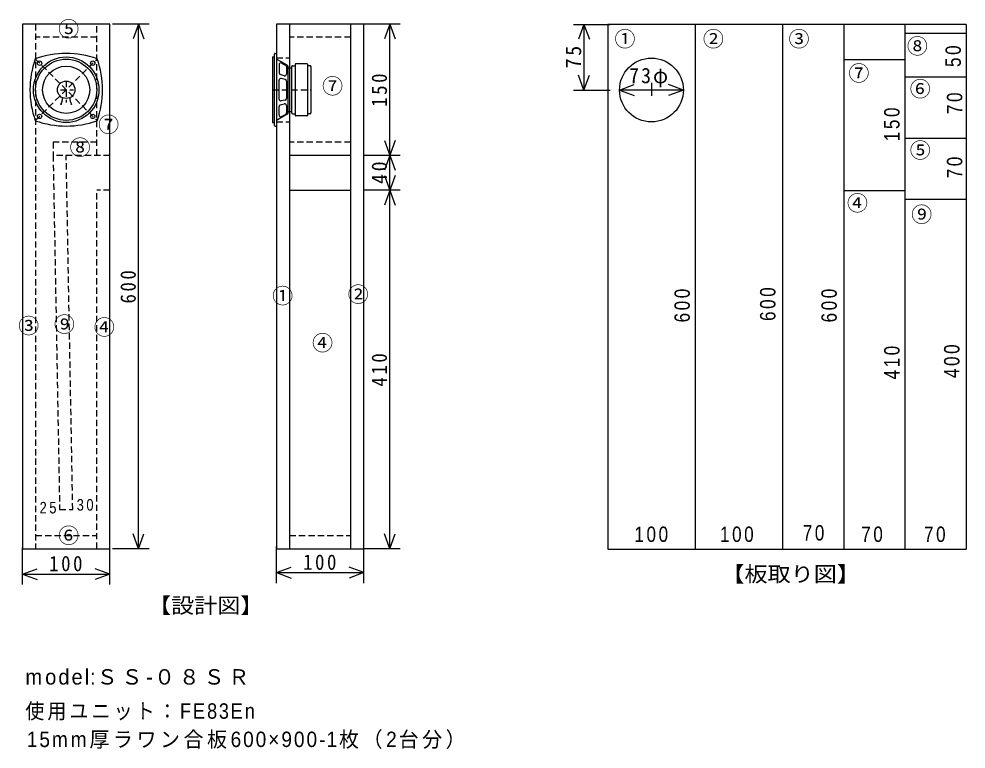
# Model space of a CAD drawing. Units: millimetres, scale not verified. Extents: x -884 to 200, y -330 to 505.
import ezdxf
from ezdxf.enums import TextEntityAlignment as Align

# ---------------------------------------------------------------- set-up
doc = ezdxf.new("R2010")
doc.units = ezdxf.units.MM
doc.header["$LTSCALE"] = 6
doc.linetypes.add('DASHED1', pattern=[1.8, 1.2, -0.6])
doc.layers.add('0-0', color=7, linetype='Continuous')
doc.styles.add('ＭＳ ゴシック', font='')
doc.styles.add('ＭＳ Ｐゴシック', font='')
doc.styles.get('ＭＳ ゴシック').set_extended_font_data('MS Gothic')
doc.styles.get('ＭＳ Ｐゴシック').set_extended_font_data('MS PGothic')

msp = doc.modelspace()

# ---------------------------------------------------------------- linework, layer by layer
at = {"layer": '0-0', "linetype": 'DASHED1'}
for p, q in [((-864.715, 499.43), (-864.715, -100.57)), ((-794.715, 349.43), (-794.715, 499.43)), ((-794.715, 484.43), (-864.715, 484.43)), ((-504.197, 484.43), (-574.197, 484.43)), ((-865.07, 389.075), (-794.36, 459.785)), ((-865.07, 459.785), (-794.36, 389.075)), ((-589.197, 460.93), (-574.197, 460.93)), ((-589.197, 452.901), (-589.197, 404.706)), ((-829.715, 434.456), (-829.715, 409.974)), ((-836.244, 424.43), (-821.554, 424.43)), ((-593.697, 424.43), (-549.697, 424.43)), ((-589.197, 387.93), (-574.197, 387.93)), ((-794.715, 364.43), (-844.715, 364.43)), ((-504.197, 364.43), (-574.197, 364.43)), ((-779.715, 349.43), (-844.715, 349.43)), ((-822.215, -55.57), (-829.715, 349.43)), ((-779.715, 309.43), (-794.715, 309.43)), ((-794.715, -100.57), (-794.715, 309.43)), ((-837.215, -55.57), (-822.215, -55.57)), ((-864.715, -85.57), (-794.715, -85.57)), ((-574.197, -85.57), (-504.197, -85.57))]:
    msp.add_line(p, q, dxfattribs=at)
at = {"layer": '0-0', "color": 4}
for p, q in [((-734.891, 499.43), (-776.891, 499.43)), ((-746.891, 499.43), (-753.048, 482.516)), ((-746.891, -100.57), (-746.891, 499.43)), ((-746.891, 499.43), (-740.735, 482.516)), ((-447.451, 499.43), (-489.451, 499.43)), ((-459.451, 499.43), (-465.608, 482.516)), ((-459.451, -100.57), (-459.451, 499.43)), ((-459.451, 499.43), (-453.295, 482.516)), ((-249.28, 499.119), (-207.28, 499.119)), ((-237.28, 499.119), (-243.436, 482.205)), ((-237.28, 499.119), (-237.28, 424.119)), ((-237.28, 499.119), (-231.123, 482.205)), ((-237.28, 424.119), (-243.436, 441.034)), ((-237.28, 424.119), (-231.123, 441.034)), ((-249.28, 424.119), (-207.28, 424.119)), ((-196.578, 424.119), (-179.663, 430.276)), ((-123.578, 424.119), (-196.578, 424.119)), ((-196.578, 424.119), (-179.663, 417.963)), ((-123.578, 424.119), (-140.492, 430.276)), ((-123.578, 424.119), (-140.492, 417.963)), ((-453.295, 366.345), (-465.608, 332.516)), ((-465.608, 366.345), (-453.295, 332.516)), ((-447.451, 349.43), (-489.451, 349.43)), ((-453.295, 326.345), (-465.608, 292.516)), ((-465.608, 326.345), (-453.295, 292.516)), ((-447.451, 309.43), (-489.451, 309.43)), ((-746.891, -100.57), (-753.048, -83.655)), ((-746.891, -100.57), (-740.735, -83.655)), ((-459.451, -100.57), (-465.608, -83.655)), ((-459.451, -100.57), (-453.295, -83.655)), ((-879.715, -141.56), (-879.715, -99.56)), ((-779.715, -141.56), (-779.715, -99.56)), ((-734.891, -100.57), (-776.891, -100.57)), ((-589.197, -139.927), (-589.197, -97.927)), ((-447.451, -100.57), (-489.451, -100.57)), ((-489.197, -139.927), (-489.197, -97.927)), ((-879.715, -129.56), (-862.801, -123.403)), ((-879.715, -129.56), (-779.715, -129.56)), ((-879.715, -129.56), (-862.801, -135.716)), ((-779.715, -129.56), (-796.629, -123.403)), ((-779.715, -129.56), (-796.629, -135.716)), ((-589.197, -127.927), (-572.282, -121.771)), ((-589.197, -127.927), (-489.197, -127.927)), ((-589.197, -127.927), (-572.282, -134.084)), ((-489.197, -127.927), (-506.111, -121.771)), ((-489.197, -127.927), (-506.111, -134.084))]:
    msp.add_line(p, q, dxfattribs=at)
at = {"layer": '0-0'}
for p, q in [((-574.197, 499.43), (-574.197, -100.57)), ((-504.197, -100.57), (-504.197, 499.43)), ((-210.078, 499.119), (-210.078, -100.881)), ((199.922, 499.119), (-210.078, 499.119)), ((-110.078, 499.119), (-110.078, -100.881)), ((-10.078, 499.119), (-10.078, -100.881)), ((59.922, 499.119), (59.922, -100.881)), ((129.922, 499.119), (129.922, -100.881)), ((199.922, 499.119), (199.922, -100.881)), ((129.922, 489.119), (199.922, 489.119)), ((-593.697, 461.93), (-593.697, 386.93)), ((-593.697, 461.93), (-591.447, 461.93)), ((-591.447, 383.63), (-591.447, 465.23)), ((-590.747, 465.93), (-589.197, 465.93)), ((-576.726, 452.502), (-589.197, 459.43)), ((59.922, 459.119), (129.922, 459.119)), ((-586.197, 453.271), (-586.197, 443.456)), ((-583.252, 455.034), (-578.752, 452.62)), ((-577.697, 450.858), (-577.697, 442.368)), ((-575.697, 398.106), (-575.697, 450.753)), ((-575.697, 449.43), (-571.697, 449.43)), ((-571.697, 397.93), (-571.697, 450.93)), ((-570.697, 451.93), (-567.697, 451.93)), ((-567.697, 453.73), (-567.697, 395.13)), ((-566.997, 454.43), (-554.397, 454.43)), ((-553.697, 453.73), (-553.697, 395.13)), ((-550.697, 451.93), (-553.697, 451.93)), ((-549.697, 450.93), (-549.697, 397.93)), ((-586.197, 413.59), (-586.197, 435.27)), ((-580.266, 440.45), (-584.765, 441.783)), ((-579.263, 436.223), (-583.764, 437.223)), ((-577.697, 434.27), (-577.697, 414.59)), ((129.922, 439.119), (199.922, 439.119)), ((-152.21, 424.119), (-167.094, 424.119)), ((-160.078, 432.344), (-160.078, 417.46)), ((-579.263, 412.637), (-583.764, 411.638)), ((-586.197, 395.589), (-586.197, 405.159)), ((-584.765, 407.077), (-580.266, 408.41)), ((-577.697, 406.492), (-577.697, 398.002)), ((-576.726, 396.359), (-589.197, 389.43)), ((-583.252, 393.826), (-578.752, 396.24)), ((-575.697, 399.43), (-571.697, 399.43)), ((-570.697, 396.93), (-567.697, 396.93)), ((-554.397, 394.43), (-566.997, 394.43)), ((-550.697, 396.93), (-553.697, 396.93)), ((-593.697, 386.93), (-591.447, 386.93)), ((-590.747, 382.93), (-589.197, 382.93)), ((129.922, 369.119), (199.922, 369.119)), ((-504.197, 349.43), (-574.197, 349.43)), ((-574.197, 309.43), (-504.197, 309.43)), ((59.922, 309.119), (129.922, 309.119)), ((129.922, 299.119), (199.922, 299.119)), ((-210.078, -100.881), (199.922, -100.881))]:
    msp.add_line(p, q, dxfattribs=at)
for points in [[(-879.715, -100.57), (-779.715, -100.57), (-779.715, 499.43), (-879.715, 499.43)], [(-589.197, -100.57), (-489.197, -100.57), (-489.197, 499.43), (-589.197, 499.43)]]:
    msp.add_lwpolyline(points, close=True, dxfattribs=at)
at = {"layer": '0-0', "linetype": 'DASHED1'}
msp.add_lwpolyline([(-844.715, 364.43), (-844.715, 349.43), (-837.215, -55.57)], dxfattribs=at)
at = {"layer": '0-0'}
for centre, radius in [((-829.715, 424.43), 37.5), ((-829.715, 424.43), 35), ((-860.121, 454.836), 2.5), ((-799.309, 454.836), 2.5), ((-160.078, 424.119), 36.5), ((-829.715, 424.43), 27), ((-829.715, 424.43), 10), ((-835.715, 407.862), 0.2), ((-823.715, 407.862), 0.2), ((-860.121, 394.025), 2.5), ((-799.309, 394.025), 2.5)]:
    msp.add_circle(centre, radius, dxfattribs=at)
for centre, radius, start, end in [((-766.429, 424.43), 104.786, 160.28108, 199.71875), ((-829.715, 361.144), 104.786, 70.28108, 109.71875), ((-893.001, 424.43), 104.786, 340.28108, 19.71875), ((-590.747, 465.23), 0.7, 90, 180), ((-584.197, 453.271), 2, 61.79231, 180), ((-579.697, 450.858), 2, 0, 61.79099), ((-577.697, 450.753), 2, 0, 60.94366), ((-570.697, 450.93), 1, 90, 180), ((-566.997, 453.73), 0.7, 90, 180), ((-554.397, 453.73), 0.7, 0, 90), ((-550.697, 450.93), 1, 0, 90), ((-584.197, 443.701), 2, 180, 253.49551), ((-584.197, 435.27), 2, 77.47124, 180), ((-579.697, 442.368), 2, 253.49654, 0), ((-579.697, 434.27), 2, 0, 77.47124), ((-850.63, 415.863), 16.925, 331.78838, 357.97403), ((-808.801, 415.863), 16.925, 182.02293, 208.21141), ((-584.197, 413.59), 2, 180, 282.52852), ((-579.697, 414.59), 2, 282.52852, 0), ((-584.197, 405.159), 2, 106.50568, 180), ((-579.697, 406.492), 2, 0, 106.50424), ((-584.197, 395.589), 2, 180, 298.20744), ((-579.697, 398.002), 2, 298.20877, 0), ((-577.697, 398.106), 2, 299.05536, 0), ((-570.697, 397.93), 1, 180, 270), ((-566.997, 395.13), 0.7, 180, 270), ((-554.397, 395.13), 0.7, 270, 0), ((-550.697, 397.93), 1, 270, 0), ((-829.715, 487.717), 104.786, 250.28108, 289.71875), ((-590.747, 383.63), 0.7, 180, 270)]:
    msp.add_arc(centre, radius, start, end, dxfattribs=at)
at = {"layer": '0-0', "linetype": 'DASHED1'}
msp.add_arc((-850.629, 415.863), 16.925, 331.78835, 357.97682, dxfattribs=at)

# ---------------------------------------------------------------- texts
at = {"layer": '0-0', "style": 'ＭＳ Ｐゴシック'}
for s, p in [('⑤', (-838.912, 479.845)), ('①', (-202.383, 468.42)), ('②', (-101.192, 468.42)), ('③', (-3.264, 468.42)), ('⑧', (132.202, 460.259)), ('⑦', (65.285, 429.249)), ('⑦', (-536.969, 414.56)), ('⑥', (135.466, 411.295)), ('⑦', (-793.212, 370.492)), ('⑧', (-825.855, 344.378)), ('⑤', (135.466, 341.114)), ('④', (63.653, 280.725)), ('⑨', (137.098, 267.668)), ('①', (-594.093, 174.637)), ('②', (-507.591, 176.269)), ('③', (-884.611, 140.363)), ('⑨', (-843.808, 141.995)), ('④', (-798.109, 138.731)), ('④', (-548.394, 120.777)), ('⑥', (-838.912, -99.56))]:
    msp.add_text(s, height=17.6, dxfattribs=at).set_placement(p, align=Align.BOTTOM_LEFT)
at = {"layer": '0-0', "style": 'ＭＳ Ｐゴシック', "width": 1.1}
for s, p in [('【板取り図】', (-79.974, -143.627)), ('【設計図】', (-736.088, -179.534))]:
    msp.add_text(s, height=17.6, dxfattribs=at).set_placement(p, align=Align.BOTTOM_LEFT)
at = {"layer": '0-0', "char_height": 17.6, "attachment_point": 7, "rotation": 90}
for s, insert, style in [('\\T1.27;\\W0.95;75', (-240.28, 448.869), 'ＭＳ ゴシック'), ('\\T1.27;\\W0.85;50', (194.223, 450.466), 'ＭＳ Ｐゴシック'), ('\\T1.27;\\W0.9;150', (-462.451, 404.93), 'ＭＳ ゴシック'), ('\\T1.27;\\W0.85;70', (195.855, 396.606), 'ＭＳ Ｐゴシック'), ('\\T1.27;\\W0.85;150', (124.041, 365.596), 'ＭＳ Ｐゴシック'), ('\\T1.27;\\W0.85;70', (195.855, 323.161), 'ＭＳ Ｐゴシック'), ('\\T1.27;\\W0.95;40', (-462.451, 316.68), 'ＭＳ ゴシック'), ('\\T1.27;\\W0.9;600', (-749.891, 179.93), 'ＭＳ ゴシック'), ('\\T1.27;\\W0.85;600', (-115.881, 158.316), 'ＭＳ Ｐゴシック'), ('\\T1.27;\\W0.85;600', (-17.953, 159.948), 'ＭＳ Ｐゴシック'), ('\\T1.27;\\W0.85;600', (52.228, 158.316), 'ＭＳ Ｐゴシック'), ('\\T1.27;\\W0.85;410', (124.041, 93.031), 'ＭＳ Ｐゴシック'), ('\\T1.27;\\W0.85;400', (192.591, 94.663), 'ＭＳ Ｐゴシック'), ('\\T1.27;\\W0.9;410', (-462.451, 84.93), 'ＭＳ ゴシック')]:
    msp.add_mtext(s, dxfattribs=dict(at, insert=insert, style=style))
at = {"layer": '0-0', "attachment_point": 7}
for s, insert, char_height, style in [('\\T1.2;\\W0.95;73φ', (-185.578, 427.119), 17.6, 'ＭＳ ゴシック'), ('\\T1.36;\\W0.85;25', (-860.13, -60.389), 13.2, 'ＭＳ Ｐゴシック'), ('\\T1.36;\\W0.85;30', (-817.694, -57.124), 13.2, 'ＭＳ Ｐゴシック'), ('\\T1.27;\\W0.85;100', (-179.534, -93.031), 17.6, 'ＭＳ Ｐゴシック'), ('\\T1.27;\\W0.85;100', (-81.606, -93.031), 17.6, 'ＭＳ Ｐゴシック'), ('\\T1.27;\\W0.85;70', (13.057, -91.399), 17.6, 'ＭＳ Ｐゴシック'), ('\\T1.27;\\W0.85;70', (79.974, -93.031), 17.6, 'ＭＳ Ｐゴシック'), ('\\T1.27;\\W0.85;70', (151.788, -93.031), 17.6, 'ＭＳ Ｐゴシック'), ('\\T1.27;\\W0.9;100', (-558.697, -124.927), 17.6, 'ＭＳ ゴシック'), ('\\T1.27;\\W0.9;100', (-849.215, -126.56), 17.6, 'ＭＳ ゴシック'), ('\\T1.18;model:ＳＳ-０８ＳＲ', (-876.451, -256.244), 17.6, 'ＭＳ Ｐゴシック'), ('\\T1.17;\\W0.9;使用ユニット：FE83En', (-876.451, -297.047), 17.6, 'ＭＳ Ｐゴシック'), ('\\T1.18;\\W0.95;15mm厚ラワン合板600×900-1枚（2台分）', (-874.819, -329.689), 17.6, 'ＭＳ Ｐゴシック')]:
    msp.add_mtext(s, dxfattribs=dict(at, insert=insert, char_height=char_height, style=style))

doc.saveas('drawing.dxf')
